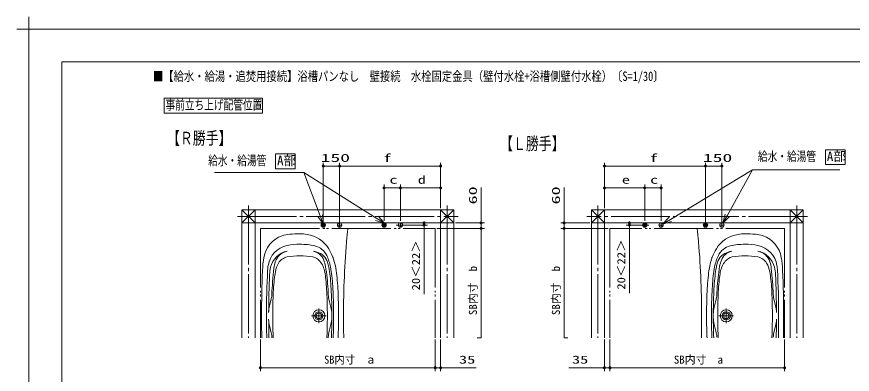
# Model space of a CAD drawing. Units: millimetres on the paper. Extents: x -305 to 305, y -152 to 152.
# Drawn here: x -304.8 to -49.7, y 43.3 to 152.3 of the extents above; entities that cross this region are included whole.
import ezdxf
from ezdxf.enums import TextEntityAlignment as Align

# ---------------------------------------------------------------- set-up
doc = ezdxf.new("R2010")
doc.units = ezdxf.units.MM
doc.linetypes.add('LONG_CHAIN', pattern=[21, 18, -1, 1, -1])
doc.linetypes.add('LONG_DOUBLE_CHAIN', pattern=[21.8, 18, -1, 0.6, -0.6, 0.6, -1])
doc.layers.add('0-0_PV', color=7, linetype='Continuous')
for name, color, linetype, lineweight in [('0-1_RV', 7, 'Continuous', 9), ('0-2_0', 7, 'Continuous', 9), ('0-3_1図面枠', 7, 'Continuous', 9), ('0-4_図面枠', 3, 'Continuous', 9), ('0-5_DEFPOINTS', 7, 'Continuous', 9)]:
    doc.layers.add(name, color=color, linetype=linetype, lineweight=lineweight)
doc.styles.add('ＭＳ ゴシック', font='')
doc.styles.get('ＭＳ ゴシック').set_extended_font_data('MS Gothic')

# ---------------------------------------------------------------- blocks, each defined once
blk = doc.blocks.new('_DOTSMALL')
at = {"layer": '0-2_0'}
for p, q in [((0.0746, 0.1), (-0.0746, 0.1)), ((0.1223, -0.0248), (-0.1223, -0.0248))]:
    blk.add_line(p, q, dxfattribs=at)
for points in [[(0.125, 0), (0.124, 0.0157), (0.1211, 0.0311), (0.1162, 0.046), (0.1095, 0.0602), (0.1011, 0.0735), (0.0911, 0.0856), (0.0797, 0.0963), (0.067, 0.1055), (0.0532, 0.1131), (0.0386, 0.1189), (0.0234, 0.1228), (0.0078, 0.1248), (-0.0078, 0.1248), (-0.0234, 0.1228), (-0.0386, 0.1189), (-0.0532, 0.1131), (-0.067, 0.1055), (-0.0797, 0.0963), (-0.0911, 0.0856), (-0.1011, 0.0735), (-0.1095, 0.0602), (-0.1162, 0.046), (-0.1211, 0.0311), (-0.124, 0.0157), (-0.125, 0), (0, 0)], [(-0.125, 0), (-0.124, -0.0157), (-0.1211, -0.0311), (-0.1162, -0.046), (-0.1095, -0.0602), (-0.1011, -0.0735), (-0.0911, -0.0856), (-0.0797, -0.0963), (-0.067, -0.1055), (-0.0532, -0.1131), (-0.0386, -0.1189), (-0.0234, -0.1228), (-0.0078, -0.1248), (0.0078, -0.1248), (0.0234, -0.1228), (0.0386, -0.1189), (0.0532, -0.1131), (0.067, -0.1055), (0.0797, -0.0963), (0.0911, -0.0856), (0.1011, -0.0735), (0.1095, -0.0602), (0.1162, -0.046), (0.1211, -0.0311), (0.124, -0.0157), (0.125, 0), (0, 0)]]:
    blk.add_lwpolyline(points, close=True, dxfattribs=at)
blk = doc.blocks.new('グループ-6')
at = {"layer": '0-3_1図面枠'}
for p, q in [((-4200, 2895), (-4200, 3045)), ((-4275, 2970), (-4125, 2970))]:
    blk.add_line(p, q, dxfattribs=at)
blk = doc.blocks.new('_OPEN30')
at = {"layer": '0-2_0'}
blk.add_line((0, 0), (-1, 0), dxfattribs=at)
blk.add_lwpolyline([(-1, 0.2679), (0, 0), (-1, -0.2679)], dxfattribs=at)

msp = doc.modelspace()

# ---------------------------------------------------------------- linework, layer by layer
at = {"layer": '0-1_RV'}
for p, q in [((-259.775, 127.382), (-259.775, 122.886)), ((-259.775, 127.382), (-229.775, 127.382)), ((-229.775, 127.382), (-229.775, 122.886)), ((-259.775, 122.886), (-229.775, 122.886)), ((-225.749, 110.429), (-225.749, 105.933)), ((-225.749, 110.429), (-219.749, 110.429)), ((-219.749, 110.429), (-219.749, 105.933)), ((-57.939, 111.693), (-57.939, 107.197)), ((-57.939, 111.693), (-51.939, 111.693)), ((-51.939, 111.693), (-51.939, 107.197)), ((-211.201, 88.901), (-211.201, 107.734)), ((-206.201, 88.901), (-206.201, 107.734)), ((-175.368, 94.401), (-175.368, 107.734)), ((-125.368, 94.401), (-125.368, 107.734)), ((-94.535, 88.901), (-94.535, 107.734)), ((-89.535, 88.901), (-89.535, 107.734)), ((-57.939, 107.197), (-51.939, 107.197)), ((-225.749, 105.933), (-219.749, 105.933)), ((-217.089, 104.729), (-212.116, 91.606)), ((-211.201, 106.734), (-206.201, 106.734)), ((-206.201, 106.734), (-175.368, 106.734)), ((-125.368, 106.734), (-94.535, 106.734)), ((-80.173, 105.556), (-105.261, 90.466)), ((-94.535, 106.734), (-89.535, 106.734)), ((-192.651, 89.985), (-192.651, 101.067)), ((-192.651, 100.067), (-187.651, 100.067)), ((-187.651, 89.985), (-187.651, 101.067)), ((-187.651, 90.152), (-187.651, 101.067)), ((-187.651, 100.067), (-175.368, 100.067)), ((-175.368, 93.901), (-175.368, 101.067)), ((-163.035, 89.401), (-163.035, 100.232)), ((-137.701, 89.401), (-137.701, 100.232)), ((-125.368, 93.901), (-125.368, 101.067)), ((-125.368, 100.067), (-113.085, 100.067)), ((-113.085, 89.985), (-113.085, 101.067)), ((-113.085, 90.152), (-113.085, 101.067)), ((-113.085, 100.067), (-108.085, 100.067)), ((-108.085, 89.985), (-108.085, 101.067)), ((-236.035, 93.401), (-171.368, 93.401)), ((-236.035, 89.401), (-232.035, 93.401)), ((-232.035, 89.401), (-236.035, 93.401)), ((-236.035, 93.401), (-236.035, 54.401)), ((-232.035, 93.401), (-232.035, 54.401)), ((-175.368, 93.401), (-175.368, 54.401)), ((-175.368, 93.401), (-171.368, 89.401)), ((-175.368, 89.401), (-171.368, 93.401)), ((-171.368, 93.401), (-171.368, 54.401)), ((-125.368, 89.401), (-129.368, 93.401)), ((-125.368, 93.401), (-129.368, 89.401)), ((-129.368, 93.401), (-129.368, 54.401)), ((-64.701, 93.401), (-129.368, 93.401)), ((-125.368, 93.401), (-125.368, 54.401)), ((-64.701, 89.401), (-68.701, 93.401)), ((-68.701, 89.401), (-64.701, 93.401)), ((-68.701, 93.401), (-68.701, 54.401)), ((-64.701, 93.401), (-64.701, 54.401)), ((-236.035, 89.401), (-171.368, 89.401)), ((-210.994, 89.367), (-211.409, 89.367)), ((-210.994, 89.367), (-211.409, 89.367)), ((-192.444, 89.367), (-192.859, 89.367)), ((-192.444, 89.367), (-192.859, 89.367)), ((-171.868, 89.401), (-181.427, 89.401)), ((-180.427, 89.401), (-180.427, 88.734)), ((-170.868, 89.401), (-162.035, 89.401)), ((-163.035, 89.401), (-163.035, 87.734)), ((-129.868, 89.401), (-138.701, 89.401)), ((-137.701, 87.734), (-137.701, 89.401)), ((-64.701, 89.401), (-129.368, 89.401)), ((-128.868, 89.401), (-116.772, 89.401)), ((-117.772, 88.734), (-117.772, 89.401)), ((-112.877, 89.367), (-113.292, 89.367)), ((-112.877, 89.367), (-113.292, 89.367)), ((-94.327, 89.367), (-94.742, 89.367)), ((-94.327, 89.367), (-94.742, 89.367)), ((-210.537, 88.767), (-211.865, 88.767)), ((-210.558, 88.567), (-211.845, 88.567)), ((-210.579, 88.967), (-211.824, 88.967)), ((-210.647, 88.367), (-211.756, 88.367)), ((-210.697, 89.167), (-211.705, 89.167)), ((-210.854, 88.167), (-211.549, 88.167)), ((-191.987, 88.767), (-193.315, 88.767)), ((-192.008, 88.567), (-193.295, 88.567)), ((-192.029, 88.967), (-193.274, 88.967)), ((-192.097, 88.367), (-193.206, 88.367)), ((-192.147, 89.167), (-193.155, 89.167)), ((-192.304, 88.167), (-192.999, 88.167)), ((-188.923, 88.734), (-179.427, 88.734)), ((-180.427, 88.734), (-180.427, 67.705)), ((-176.535, 87.734), (-163.033, 87.734)), ((-176.535, 87.734), (-162.035, 87.734)), ((-163.035, 87.734), (-163.035, 54.401)), ((-124.201, 87.734), (-138.701, 87.734)), ((-124.201, 87.734), (-137.703, 87.734)), ((-137.701, 54.401), (-137.701, 87.734)), ((-111.813, 88.734), (-118.772, 88.734)), ((-117.772, 88.734), (-117.772, 67.938)), ((-112.421, 88.767), (-113.749, 88.767)), ((-112.441, 88.567), (-113.728, 88.567)), ((-112.462, 88.967), (-113.707, 88.967)), ((-112.53, 88.367), (-113.639, 88.367)), ((-112.581, 89.167), (-113.589, 89.167)), ((-112.737, 88.167), (-113.432, 88.167)), ((-93.871, 88.767), (-95.199, 88.767)), ((-93.891, 88.567), (-95.178, 88.567)), ((-93.912, 88.967), (-95.157, 88.967)), ((-93.98, 88.367), (-95.089, 88.367)), ((-94.031, 89.167), (-95.039, 89.167)), ((-94.187, 88.167), (-94.882, 88.167)), ((-227.174, 65.782), (-227.591, 64.203)), ((-209.394, 65.76), (-208.856, 63.719)), ((-91.342, 65.76), (-91.88, 63.719)), ((-73.562, 65.782), (-73.145, 64.203)), ((-227.174, 56.352), (-227.591, 57.932)), ((-209.394, 56.374), (-208.856, 58.416)), ((-91.342, 56.374), (-91.88, 58.416)), ((-73.562, 56.352), (-73.145, 57.932)), ((-230.368, 53.901), (-230.368, 44.229)), ((-177.035, 53.901), (-177.035, 44.229)), ((-177.035, 53.901), (-177.035, 44.229)), ((-175.368, 53.901), (-175.368, 44.229)), ((-164.201, 54.401), (-163.033, 54.401)), ((-136.535, 54.401), (-137.703, 54.401)), ((-125.368, 53.901), (-125.368, 44.229)), ((-123.701, 53.901), (-123.701, 44.229)), ((-123.701, 53.901), (-123.701, 44.229)), ((-70.368, 53.901), (-70.368, 44.229)), ((-177.035, 45.229), (-230.368, 45.229)), ((-175.368, 45.229), (-177.035, 45.229)), ((-175.368, 45.229), (-164.495, 45.229)), ((-125.368, 45.229), (-136.241, 45.229)), ((-123.701, 45.229), (-125.368, 45.229)), ((-70.368, 45.229), (-123.701, 45.229))]:
    msp.add_line(p, q, dxfattribs=at)
at = {"layer": '0-1_RV', "linetype": 'LONG_CHAIN'}
for p, q in [((-234.035, 94.734), (-234.035, 54.401)), ((-173.368, 94.734), (-173.368, 54.401)), ((-127.368, 94.734), (-127.368, 54.401)), ((-66.701, 94.734), (-66.701, 54.401)), ((-237.368, 91.401), (-170.035, 91.401)), ((-211.201, 89.485), (-211.201, 87.983)), ((-206.201, 89.485), (-206.201, 87.983)), ((-192.651, 89.485), (-192.651, 87.983)), ((-187.651, 89.485), (-187.651, 87.983)), ((-63.368, 91.401), (-130.701, 91.401)), ((-113.085, 89.485), (-113.085, 87.983)), ((-108.085, 89.485), (-108.085, 87.983)), ((-94.535, 89.485), (-94.535, 87.983)), ((-89.535, 89.485), (-89.535, 87.983)), ((-210.45, 88.734), (-211.953, 88.734)), ((-205.45, 88.734), (-206.953, 88.734)), ((-191.9, 88.734), (-193.403, 88.734)), ((-186.9, 88.734), (-188.403, 88.734)), ((-113.836, 88.734), (-112.333, 88.734)), ((-108.836, 88.734), (-107.333, 88.734)), ((-95.286, 88.734), (-93.783, 88.734)), ((-90.286, 88.734), (-88.783, 88.734)), ((-212.535, 63.301), (-212.535, 58.834)), ((-88.201, 63.301), (-88.201, 58.834)), ((-214.768, 61.067), (-210.301, 61.067)), ((-85.968, 61.067), (-90.435, 61.067))]:
    msp.add_line(p, q, dxfattribs=at)
at = {"layer": '0-1_RV', "linetype": 'LONG_DOUBLE_CHAIN'}
for p, q in [((-230.368, 87.734), (-230.368, 54.401)), ((-230.368, 87.734), (-177.035, 87.734)), ((-177.035, 87.734), (-177.035, 54.401)), ((-123.701, 87.734), (-123.701, 54.401)), ((-70.368, 87.734), (-123.701, 87.734)), ((-70.368, 87.734), (-70.368, 54.401))]:
    msp.add_line(p, q, dxfattribs=at)
at = {"layer": '0-1_RV'}
for points in [[(-244.439, 104.729), (-217.089, 104.729), (-194.856, 90.782)], [(-53.506, 105.556), (-80.173, 105.556), (-87.86, 91.737)]]:
    msp.add_lwpolyline(points, dxfattribs=at)
for centre, radius in [((-211.201, 88.734), 0.667), ((-211.201, 88.734), 0.667), ((-206.201, 88.734), 0.667), ((-192.651, 88.734), 0.667), ((-192.651, 88.734), 0.667), ((-187.651, 88.734), 0.667), ((-113.085, 88.734), 0.667), ((-113.085, 88.734), 0.667), ((-108.085, 88.734), 0.667), ((-94.535, 88.734), 0.667), ((-94.535, 88.734), 0.667), ((-89.535, 88.734), 0.667), ((-212.535, 61.067), 1.833), ((-212.535, 61.067), 1.25), ((-212.535, 61.067), 0.85), ((-88.201, 61.067), 1.833), ((-88.201, 61.067), 1.25), ((-88.201, 61.067), 0.85)]:
    msp.add_circle(centre, radius, dxfattribs=at)
for centre, radius, start, end in [((62.299, 61.067), 267.333, 174.27519, 175.14037), ((-363.035, 61.067), 267.333, 4.85963, 5.72481), ((-221.116, 77.548), 8.333, 108.46728, 170.71873), ((-220.588, 75.968), 10, 94.95444, 108.46728), ((-218.285, 49.401), 36.667, 89.99999, 94.95444), ((-218.285, 71.401), 14.667, 81.67971, 90), ((-217.513, 76.678), 9.333, 31.16034, 81.67971), ((62.299, 61.067), 267.333, 174.8493, 180), ((-363.035, 61.067), 267.333, 0, 5.1507), ((-83.223, 76.678), 9.333, 98.32029, 148.83966), ((-82.451, 71.401), 14.667, 90, 98.32029), ((-82.451, 49.401), 36.667, 85.04556, 90.00001), ((-80.148, 75.968), 10, 71.53272, 85.04556), ((-79.62, 77.548), 8.333, 9.28127, 71.53272), ((-220.773, 75.32), 7.333, 101.32804, 171.15395), ((-218.285, 62.901), 20, 90.00001, 101.32804), ((-218.285, 62.901), 20, 76.84989, 89.99999), ((-214.948, 77.183), 5.333, 25.55599, 76.84989), ((-85.788, 77.183), 5.333, 103.15011, 154.44401), ((-82.451, 62.901), 20, 90.00001, 103.15011), ((-82.451, 62.901), 20, 78.67196, 89.99999), ((-79.963, 75.32), 7.333, 8.84605, 78.67196), ((-220.928, 74.413), 6.5, 101.29342, 167.16152), ((-221.255, 76.047), 4.833, 101.30119, 162.46615), ((-218.285, 59.401), 20, 90.00001, 101.29342), ((-218.285, 59.401), 20, 78.7065, 89.99999), ((-218.285, 61.174), 20, 75.13371, 78.24481), ((-215.093, 76.512), 4.333, 20.76615, 78.24482), ((-214.351, 75.994), 4.667, 17.32322, 75.13371), ((-223.218, 73.228), 14.5, 11.00864, 25.55599), ((-223.218, 73.228), 16, 11.00864, 31.16034), ((-77.518, 73.228), 16, 148.83966, 168.99136), ((-77.518, 73.228), 14.5, 154.44401, 168.99136), ((-86.385, 75.994), 4.667, 104.86629, 162.67678), ((-85.643, 76.512), 4.333, 101.75518, 159.23385), ((-82.451, 61.174), 20, 101.75519, 104.86629), ((-82.451, 59.401), 20, 90.00001, 101.2935), ((-82.451, 59.401), 20, 78.70658, 89.99999), ((-79.808, 74.413), 6.5, 12.83848, 78.70658), ((-79.481, 76.047), 4.833, 17.53385, 78.69881), ((-196.443, 73.516), 33.333, 170.71873, 177.6217), ((-216.662, 74.543), 9.667, 162.16474, 173.82697), ((-217.949, 73.099), 8, 149.65551, 169.86186), ((-221.418, 75.091), 4, 101.29342, 149.17082), ((-215.086, 75.418), 3.667, 39.15375, 78.7065), ((-217.948, 73.125), 7.333, 10.07233, 38.92663), ((-220.391, 74.503), 10, 9.45382, 20.76615), ((-223.219, 73.228), 13.956, 11.00864, 17.32322), ((-207.635, 78.979), 0.333, 184.46931, 184.50491), ((-207.635, 78.926), 0.333, 184.46931, 184.50491), ((-207.635, 78.926), 0.333, 184.46931, 184.50491), ((-93.101, 78.979), 0.333, 355.49509, 355.53069), ((-93.101, 78.926), 0.333, 355.49509, 355.53069), ((-93.101, 78.926), 0.333, 355.49509, 355.53069), ((-77.517, 73.228), 13.956, 162.67678, 168.99136), ((-80.345, 74.503), 10, 159.23385, 170.54618), ((-82.788, 73.125), 7.333, 141.07337, 169.92767), ((-85.65, 75.418), 3.667, 101.2935, 140.84625), ((-79.318, 75.091), 4, 30.82918, 78.70658), ((-82.787, 73.099), 8, 10.13814, 30.34449), ((-84.074, 74.543), 9.667, 6.17303, 17.83526), ((-104.293, 73.516), 33.333, 2.3783, 9.28127), ((103.299, 61.067), 333.333, 177.6217, 180), ((38.632, 61.067), 267.167, 177.01914, 180), ((-213.527, 74.193), 14.667, 171.15395, 176.99943), ((-214.588, 72.982), 13, 167.22256, 177.09528), ((-111.348, 62.466), 115.67, 173.48916, 177.4855), ((-194.417, 68.826), 31.917, 169.74567, 174.03081), ((-242.152, 68.826), 31.917, 5.96919, 10.07234), ((-275.305, 65.359), 65.669, 3.31712, 9.45382), ((-242.196, 69.536), 33.289, 6.27211, 11.00864), ((-242.195, 69.536), 33.833, 6.27211, 11.00864), ((-242.195, 69.536), 35.333, 6.27211, 11.00864), ((-58.541, 69.536), 35.333, 168.99136, 173.72789), ((-58.541, 69.536), 33.833, 168.99136, 173.72789), ((-58.54, 69.536), 33.289, 168.99136, 173.72789), ((-25.431, 65.359), 65.669, 170.54618, 176.68288), ((-58.584, 68.826), 31.917, 169.92766, 174.03081), ((-106.319, 68.826), 31.917, 5.96919, 10.25433), ((-189.388, 62.466), 115.67, 2.5145, 6.51084), ((-86.148, 72.982), 13, 2.90472, 12.77744), ((-87.209, 74.193), 14.667, 3.00057, 8.84605), ((-339.368, 61.067), 267.167, 0, 2.98086), ((-404.035, 61.067), 333.333, 360, 2.3783), ((38.632, 61.067), 266.5, 177.29578, 179.77559), ((-161.265, 65.359), 65.25, 174.03081, 176.68288), ((-275.305, 65.359), 65.25, 3.31712, 5.96919), ((-275.33, 65.895), 66.623, 3.62322, 6.27211), ((-275.329, 65.895), 67.167, 3.62322, 6.27211), ((-275.329, 65.895), 68.667, 3.62322, 6.27211), ((-25.407, 65.895), 68.667, 173.72789, 176.37678), ((-25.407, 65.895), 67.167, 173.72789, 176.37678), ((-25.406, 65.895), 66.623, 173.72789, 176.37678), ((-25.431, 65.359), 65.25, 174.03081, 176.68288), ((-139.471, 65.359), 65.25, 3.31712, 5.96919), ((-339.368, 61.067), 266.5, 0.22441, 2.70422), ((-111.348, 62.466), 115.25, 176.68288, 178.39679), ((-325.221, 62.466), 115.25, 1.60321, 3.31712), ((-325.217, 62.436), 115.667, 2.51885, 3.35194), ((-325.23, 62.735), 116.623, 1.91139, 3.62322), ((-325.229, 62.735), 117.167, 1.91139, 3.62322), ((-325.229, 62.735), 118.667, 1.91139, 3.62322), ((24.493, 62.735), 118.667, 176.37678, 178.08861), ((24.493, 62.735), 117.167, 176.37678, 178.08861), ((24.494, 62.735), 116.623, 176.37678, 178.08861), ((24.48, 62.436), 115.667, 176.64806, 177.48115), ((24.485, 62.466), 115.25, 176.68288, 178.39679), ((-189.388, 62.466), 115.25, 1.60321, 3.31712), ((-235.232, 67.906), 8.333, 345.23158, 357.4855), ((-201.336, 67.886), 8.333, 182.51885, 194.76903), ((-375.202, 61.067), 166.623, 0, 1.9155), ((-375.201, 61.067), 167.167, 0, 1.91139), ((-375.201, 61.067), 168.667, 0, 1.91139), ((74.465, 61.067), 168.667, 178.08861, 180), ((74.465, 61.067), 167.167, 178.08861, 180), ((74.466, 61.067), 166.623, 178.0845, 180), ((-99.4, 67.886), 8.333, 345.23097, 357.48115), ((-65.504, 67.906), 8.333, 182.5145, 194.76842), ((-219.533, 62.078), 8.333, 165.23158, 179.77559), ((-61.368, 61.067), 165.25, 178.39679, 180), ((-375.201, 61.067), 165.25, 0, 1.60321), ((74.465, 61.067), 165.25, 178.39679, 180), ((-239.368, 61.067), 165.25, 0, 1.60321), ((-81.203, 62.078), 8.333, 0.22441, 14.76842), ((-216.914, 61.594), 8.333, 0.19076, 14.76903), ((-83.822, 61.594), 8.333, 165.23097, 179.80924), ((103.299, 61.067), 333.333, 180, 181.14599), ((38.632, 61.067), 267.167, 180, 181.42986), ((-219.533, 60.056), 8.333, 180.22441, 194.76842), ((38.632, 61.067), 266.5, 180.22441, 181.43344), ((-61.368, 61.067), 165.25, 180, 181.60321), ((-375.201, 61.067), 165.25, 358.39679, 0), ((-216.914, 60.54), 8.333, 345.23097, 359.80924), ((-375.202, 61.067), 166.623, 358.0845, 0), ((-375.201, 61.067), 167.167, 357.70692, 0), ((-375.201, 61.067), 168.667, 358.08861, 0), ((62.299, 61.067), 267.333, 180, 181.42897), ((-363.035, 61.067), 267.333, 358.57103, 0), ((74.465, 61.067), 168.667, 180, 181.91139), ((74.465, 61.067), 167.167, 180, 182.29308), ((74.466, 61.067), 166.623, 180, 181.9155), ((-83.822, 60.54), 8.333, 180.19076, 194.76903), ((74.465, 61.067), 165.25, 180, 181.60321), ((-239.368, 61.067), 165.25, 358.39679, 0), ((-81.203, 60.056), 8.333, 345.23158, 359.77559), ((-339.368, 61.067), 266.5, 358.56656, 359.77559), ((-339.368, 61.067), 267.167, 358.57014, 0), ((-404.035, 61.067), 333.333, 358.85401, 0), ((-235.232, 54.228), 8.333, 2.5145, 14.76842), ((-111.348, 59.668), 115.25, 181.60321, 182.61976), ((-325.221, 59.668), 115.25, 357.38024, 358.39679), ((-201.336, 54.249), 8.333, 165.23097, 177.48115), ((-99.4, 54.249), 8.333, 2.51885, 14.76903), ((24.485, 59.668), 115.25, 181.60321, 182.61976), ((-189.388, 59.668), 115.25, 357.38024, 358.39679), ((-65.504, 54.228), 8.333, 165.23158, 177.4855), ((-111.348, 59.668), 115.67, 182.5145, 182.61024), ((-325.217, 59.699), 115.667, 357.37472, 357.48115), ((-325.23, 59.4), 116.623, 357.54329, 358.08861), ((-325.229, 59.4), 118.667, 357.58563, 358.08861), ((24.493, 59.4), 118.667, 181.91139, 182.41437), ((24.494, 59.4), 116.623, 181.91139, 182.45671)]:
    msp.add_arc(centre, radius, start, end, dxfattribs=at)
at = {"layer": '0-4_図面枠'}
msp.add_lwpolyline([(-291.017, -138.498), (108.983, -138.498), (108.983, 138.502), (-291.017, 138.502)], close=True, dxfattribs=at)
at = {"layer": '0-5_DEFPOINTS'}
for p in [(118.983, 148.502), (-301.017, -148.498)]:
    msp.add_line(p, (-301.017, 148.502), dxfattribs=at)

# ---------------------------------------------------------------- block references
at = {"layer": '0-1_RV'}
for name, p, xscale, yscale, rotation in [('_DOTSMALL', (-211.201, 106.734), 2.32, 2.32, 180), ('_DOTSMALL', (-206.201, 106.734), 2.32, 2.32, 180), ('_DOTSMALL', (-125.368, 106.734), 2.32, 2.32, 180), ('_DOTSMALL', (-94.535, 106.734), 2.32, 2.32, 180), ('_DOTSMALL', (-192.651, 100.067), 2.32, 2.32, 180), ('_DOTSMALL', (-187.651, 100.067), 2.32, 2.32, 180), ('_DOTSMALL', (-125.368, 100.067), 2.32, 2.32, 180), ('_DOTSMALL', (-113.085, 100.067), 2.32, 2.32, 180), ('_OPEN30', (-211.134, 89.016), 2.77, 2.77, 290.75407), ('_OPEN30', (-89.206, 89.316), 2.77, 2.77, 240.91635), ('_OPEN30', (-192.509, 89.31), 2.77, 2.77, 327.90021), ('_DOTSMALL', (-180.427, 89.401), 2.32, 2.32, 270), ('_DOTSMALL', (-163.035, 89.401), 2.32, 2.32, 270), ('_DOTSMALL', (-137.701, 89.401), 2.32, 2.32, 270), ('_DOTSMALL', (-117.772, 89.401), 2.32, 2.32, 270), ('_OPEN30', (-107.635, 89.038), 2.77, 2.77, 211.02655), ('_DOTSMALL', (-180.427, 88.734), 2.32, 2.32, 90), ('_DOTSMALL', (-163.035, 87.734), 2.32, 2.32, 90), ('_DOTSMALL', (-163.035, 87.734), 2.32, 2.32, 90), ('_DOTSMALL', (-137.701, 87.734), 2.32, 2.32, 90), ('_DOTSMALL', (-137.701, 87.734), 2.32, 2.32, 90), ('_DOTSMALL', (-117.772, 88.734), 2.32, 2.32, 90), ('_DOTSMALL', (-230.368, 45.229), 2.32, 2.32, 180), ('_DOTSMALL', (-175.368, 45.229), 2.32, 2.32, 180), ('_DOTSMALL', (-123.701, 45.229), 2.32, 2.32, 180), ('_DOTSMALL', (-123.701, 45.229), 2.32, 2.32, 180)]:
    msp.add_blockref(name, p, dxfattribs=dict(at, xscale=xscale, yscale=yscale, rotation=rotation))
at = {"layer": '0-1_RV', "xscale": 2.32, "yscale": 2.32}
for p in [(-206.201, 106.734), (-175.368, 106.734), (-94.535, 106.734), (-89.535, 106.734), (-187.651, 100.067), (-175.368, 100.067), (-113.085, 100.067), (-108.085, 100.067), (-177.035, 45.229), (-177.035, 45.229), (-125.368, 45.229), (-70.368, 45.229)]:
    msp.add_blockref('_DOTSMALL', p, dxfattribs=at)
at = {"layer": '0-3_1図面枠', "xscale": 0.05, "yscale": 0.05}
msp.add_blockref('グループ-6', (-91.017, 0.002), dxfattribs=at)
msp.add_blockref('グループ-6', (-91.017, 0.002), dxfattribs=at)

# ---------------------------------------------------------------- texts
at = {"layer": '0-0_PV', "style": 'ＭＳ ゴシック', "width": 0.8}
msp.add_text('■【給水・給湯・追焚用接続】浴槽パンなし\u3000壁接続\u3000水栓固定金具（壁付水栓+浴槽側壁付水栓）〔S=1/30〕', height=2.886, dxfattribs=at).set_placement((-263.188, 131.803), align=Align.BOTTOM_LEFT)
at = {"layer": '0-1_RV', "style": 'ＭＳ ゴシック'}
for s, height, width, p in [('事前立ち上げ配管位置', 2.889, 0.75, (-259.359, 123.079)), ('【Ｒ勝手】', 3.848, 0.75, (-258.889, 112.178)), ('【Ｌ勝手】', 3.848, 0.75, (-157.222, 110.511)), ('給水・給湯管\u3000', 2.889, 0.75, (-246.332, 106.126)), ('150', 2.444, 1.8, (-212.003, 107.264)), ('f', 2.441, 1.5, (-192.872, 107.264)), ('f', 2.441, 1.5, (-111.561, 107.264)), ('150', 2.444, 1.8, (-95.337, 107.264)), ('給水・給湯管\u3000', 2.889, 0.75, (-78.522, 107.39)), ('c', 2.441, 1.5, (-190.998, 100.597)), ('d', 2.441, 1.5, (-182.356, 100.597)), ('e', 2.441, 1.5, (-120.073, 100.597)), ('c', 2.441, 1.5, (-111.431, 100.597)), ('SB内寸\u3000ａ', 2.444, 0.95, (-210.94, 45.759)), ('35', 2.441, 1.5, (-169.775, 45.759)), ('35', 2.441, 1.5, (-135.288, 45.759))]:
    msp.add_text(s, height=height, dxfattribs=dict(at, width=width)).set_placement(p, align=Align.BOTTOM_LEFT)
for s, height, p in [('A部', 2.886, (-225.294, 106.126)), ('A部', 2.886, (-57.484, 107.39)), ('SB内寸\u3000a', 2.444, (-104.198, 45.759))]:
    msp.add_text(s, height=height, dxfattribs=at).set_placement(p, align=Align.BOTTOM_LEFT)
for s, width, p in [('60', 1.65, (-163.565, 95.041)), ('60', 1.65, (-138.231, 95.041)), ('20＜22＞', 1.15, (-180.957, 68.828)), ('20＜22＞', 1.15, (-118.302, 69.061))]:
    msp.add_text(s, height=2.444, rotation=90, dxfattribs=dict(at, width=width)).set_placement(p, align=Align.BOTTOM_LEFT)
for p in [(-163.565, 61.293), (-138.231, 61.293)]:
    msp.add_text('SB内寸\u3000b', height=2.444, rotation=90, dxfattribs=at).set_placement(p, align=Align.BOTTOM_LEFT)

doc.saveas('drawing.dxf')
